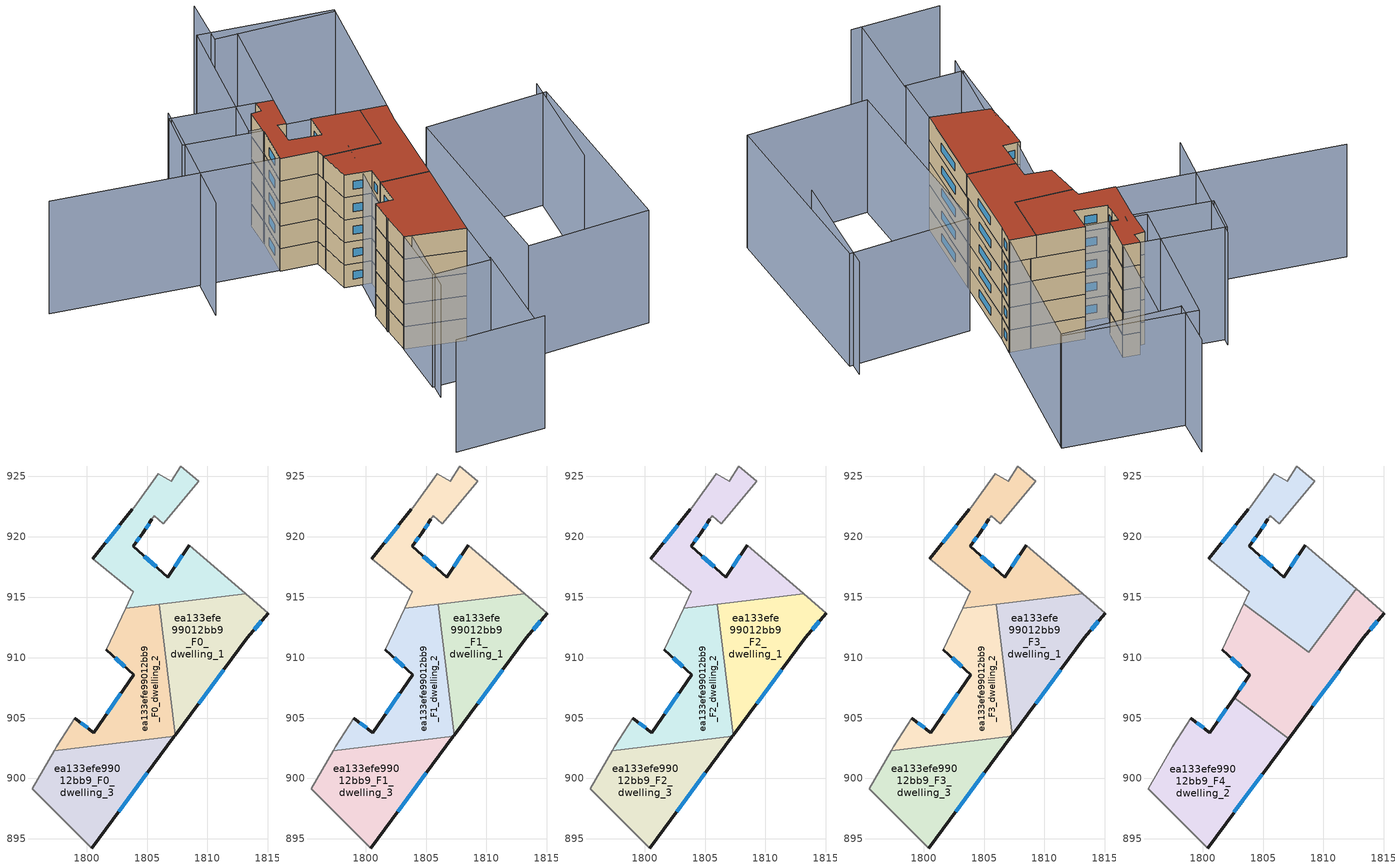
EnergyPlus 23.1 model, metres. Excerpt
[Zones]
ea133efe99012bb9_F0_dwelling_0
 floor ground (EU_floor_Construction): 1809.28,924.59 1806.34,921.07 1805.58,921.75 1805.4,921.46 1804.66,920.29 1803.84,919.24 1806.7,916.67 1808.51,919.32 1813.19,915.27 1803.22,914.07 1803.87,915.46 1800.51,918.17 1803.79,922.28 1803.94,922.46 1805.92,925.24 1807,924.58 1807.8,925.86 z0
 wall outside (EU_wall_Construction): 1808.51,919.32 1806.7,916.67 1803.84,919.24 1804.66,920.29 1805.4,921.46 / 1803.79,922.28 1800.51,918.17 z0:3
 wall adiabatic (EU_wall_Construction): 1805.4,921.46 1805.58,921.75 1806.34,921.07 1809.28,924.59 1807.8,925.86 1807.01,924.58 1805.92,925.24 1803.94,922.46 1803.79,922.28 / 1813.19,915.27 1808.51,919.32 / 1800.51,918.17 1803.87,915.46 1803.22,914.07 z0:3
 wall to ea133efe99012bb9_F0_dwelling_1 (EU_wall_Construction): 1806.01,914.41 1813.19,915.27 z0:3
 wall to ea133efe99012bb9_F0_dwelling_2 (EU_wall_Construction): 1803.22,914.07 1806.01,914.41 z0:3
 window (EU_Window_Construction): 1804.9,920.67 1805.16,921.08 / 1804.11,919.58 1804.4,919.95 / 1805.77,917.51 1804.77,918.41 / 1807.92,918.46 1807.29,917.53 / 1802.72,920.94 1801.58,919.51 z0.98:2.02
ea133efe99012bb9_F0_dwelling_1
 floor ground (EU_floor_Construction): 1815.02,913.68 1813.3,911.63 1807.32,903.56 1806.01,914.41 1813.19,915.27 z0
 wall outside (EU_wall_Construction): 1807.32,903.56 1813.3,911.63 1815.03,913.68 z0:3
 wall adiabatic (EU_wall_Construction): 1815.03,913.68 1813.19,915.27 z0:3
 wall to ea133efe99012bb9_F0_dwelling_2 (EU_wall_Construction): 1806.01,914.41 1807.32,903.56 z0:3
 window (EU_Window_Construction): 1813.86,912.3 1814.46,913.02 / 1809.26,906.19 1811.35,909.01 z0.98:2.02
ea133efe99012bb9_F0_dwelling_2
 floor ground (EU_floor_Construction): 1806.01,914.41 1807.32,903.56 1807.26,903.49 1797.3,902.29 1797.52,902.68 1799,904.99 1800.59,903.79 1803.9,908.6 1801.6,910.64 1803.22,914.07 z0
 wall outside (EU_wall_Construction): 1807.26,903.49 1807.32,903.56 / 1801.6,910.64 1803.9,908.6 1800.59,903.79 1799,904.99 z0:3
 wall adiabatic (EU_wall_Construction): 1803.22,914.07 1801.6,910.64 / 1799,904.99 1797.52,902.68 1797.3,902.29 z0:3
 wall to ea133efe99012bb9_F0_dwelling_3 (EU_wall_Construction): 1797.3,902.29 1807.26,903.49 z0:3
 window (EU_Window_Construction): 1800.07,904.18 1799.52,904.6 / 1802.82,907.04 1801.67,905.35 / 1802.35,909.97 1803.15,909.26 z0.98:2.02
ea133efe99012bb9_F0_dwelling_3
 floor ground (EU_floor_Construction): 1807.26,903.49 1800.41,894.25 1795.5,899.14 1797.3,902.29 z0
 wall outside (EU_wall_Construction): 1800.41,894.25 1807.26,903.49 z0:3
 wall adiabatic (EU_wall_Construction): 1797.3,902.29 1795.5,899.14 1800.41,894.25 z0:3
 window (EU_Window_Construction): 1802.64,897.25 1805.03,900.48 z0.98:2.02
ea133efe99012bb9_F1_dwelling_0
 floor to ea133efe99012bb9_F0_dwelling_0 (EU_floor_Construction): 1809.28,924.59 1806.34,921.07 1805.58,921.75 1805.4,921.46 1804.66,920.29 1803.84,919.24 1806.7,916.67 1808.51,919.32 1813.19,915.27 1803.22,914.07 1803.87,915.46 1800.51,918.17 1803.79,922.28 1803.94,922.46 1805.92,925.24 1807,924.58 1807.8,925.86 z3
 wall outside (EU_wall_Construction): 1808.51,919.32 1806.7,916.67 1803.84,919.24 1804.66,920.29 1805.4,921.46 / 1803.79,922.28 1800.51,918.17 z3:6
 wall adiabatic (EU_wall_Construction): 1805.4,921.46 1805.58,921.75 1806.34,921.07 1809.28,924.59 1807.8,925.86 1807.01,924.58 1805.92,925.24 1803.94,922.46 1803.79,922.28 / 1813.19,915.27 1808.51,919.32 / 1800.51,918.17 1803.87,915.46 1803.22,914.07 z3:6
 wall to ea133efe99012bb9_F1_dwelling_1 (EU_wall_Construction): 1806.01,914.41 1813.19,915.27 z3:6
 wall to ea133efe99012bb9_F1_dwelling_2 (EU_wall_Construction): 1803.22,914.07 1806.01,914.41 z3:6
 window (EU_Window_Construction): 1804.9,920.67 1805.16,921.08 / 1804.11,919.58 1804.4,919.95 / 1805.77,917.51 1804.77,918.41 / 1807.92,918.46 1807.29,917.53 / 1802.72,920.94 1801.58,919.51 z3.98:5.02
ea133efe99012bb9_F1_dwelling_1
 floor to ea133efe99012bb9_F0_dwelling_1 (EU_floor_Construction): 1815.02,913.68 1813.3,911.63 1807.32,903.56 1806.01,914.41 1813.19,915.27 z3
 wall outside (EU_wall_Construction): 1807.32,903.56 1813.3,911.63 1815.03,913.68 z3:6
 wall adiabatic (EU_wall_Construction): 1815.03,913.68 1813.19,915.27 z3:6
 wall to ea133efe99012bb9_F1_dwelling_2 (EU_wall_Construction): 1806.01,914.41 1807.32,903.56 z3:6
 window (EU_Window_Construction): 1813.86,912.3 1814.46,913.02 / 1809.26,906.19 1811.35,909.01 z3.98:5.02
ea133efe99012bb9_F1_dwelling_2
 floor to ea133efe99012bb9_F0_dwelling_2 (EU_floor_Construction): 1806.01,914.41 1807.32,903.56 1807.26,903.49 1797.3,902.29 1797.52,902.68 1799,904.99 1800.59,903.79 1803.9,908.6 1801.6,910.64 1803.22,914.07 z3
 wall outside (EU_wall_Construction): 1807.26,903.49 1807.32,903.56 / 1801.6,910.64 1803.9,908.6 1800.59,903.79 1799,904.99 z3:6
 wall adiabatic (EU_wall_Construction): 1803.22,914.07 1801.6,910.64 / 1799,904.99 1797.52,902.68 1797.3,902.29 z3:6
 wall to ea133efe99012bb9_F1_dwelling_3 (EU_wall_Construction): 1797.3,902.29 1807.26,903.49 z3:6
 window (EU_Window_Construction): 1800.07,904.18 1799.52,904.6 / 1802.82,907.04 1801.67,905.35 / 1802.35,909.97 1803.15,909.26 z3.98:5.02
ea133efe99012bb9_F1_dwelling_3
 floor to ea133efe99012bb9_F0_dwelling_3 (EU_floor_Construction): 1807.26,903.49 1800.41,894.25 1795.5,899.14 1797.3,902.29 z3
 wall outside (EU_wall_Construction): 1800.41,894.25 1807.26,903.49 z3:6
 wall adiabatic (EU_wall_Construction): 1797.3,902.29 1795.5,899.14 1800.41,894.25 z3:6
 window (EU_Window_Construction): 1802.64,897.25 1805.03,900.48 z3.98:5.02
ea133efe99012bb9_F2_dwelling_0
 floor to ea133efe99012bb9_F1_dwelling_0 (EU_floor_Construction): 1809.28,924.59 1806.34,921.07 1805.58,921.75 1805.4,921.46 1804.66,920.29 1803.84,919.24 1806.7,916.67 1808.51,919.32 1813.19,915.27 1803.22,914.07 1803.87,915.46 1800.51,918.17 1803.79,922.28 1803.94,922.46 1805.92,925.24 1807,924.58 1807.8,925.86 z6
 wall outside (EU_wall_Construction): 1808.51,919.32 1806.7,916.67 1803.84,919.24 1804.66,920.29 1805.4,921.46 / 1803.79,922.28 1800.51,918.17 z6:9
 wall adiabatic (EU_wall_Construction): 1805.4,921.46 1805.58,921.75 1806.34,921.07 1809.28,924.59 1807.8,925.86 1807.01,924.58 1805.92,925.24 1803.94,922.46 1803.79,922.28 / 1813.19,915.27 1808.51,919.32 / 1800.51,918.17 1803.87,915.46 1803.22,914.07 z6:9
 wall to ea133efe99012bb9_F2_dwelling_1 (EU_wall_Construction): 1806.01,914.41 1813.19,915.27 z6:9
 wall to ea133efe99012bb9_F2_dwelling_2 (EU_wall_Construction): 1803.22,914.07 1806.01,914.41 z6:9
 window (EU_Window_Construction): 1804.9,920.67 1805.16,921.08 / 1804.11,919.58 1804.4,919.95 / 1805.77,917.51 1804.77,918.41 / 1807.92,918.46 1807.29,917.53 / 1802.72,920.94 1801.58,919.51 z6.98:8.02
ea133efe99012bb9_F2_dwelling_1
 floor to ea133efe99012bb9_F1_dwelling_1 (EU_floor_Construction): 1815.02,913.68 1813.3,911.63 1807.32,903.56 1806.01,914.41 1813.19,915.27 z6
 wall outside (EU_wall_Construction): 1807.32,903.56 1813.3,911.63 1815.03,913.68 z6:9
 wall adiabatic (EU_wall_Construction): 1815.03,913.68 1813.19,915.27 z6:9
 wall to ea133efe99012bb9_F2_dwelling_2 (EU_wall_Construction): 1806.01,914.41 1807.32,903.56 z6:9
 window (EU_Window_Construction): 1813.86,912.3 1814.46,913.02 / 1809.26,906.19 1811.35,909.01 z6.98:8.02
ea133efe99012bb9_F2_dwelling_2
 floor to ea133efe99012bb9_F1_dwelling_2 (EU_floor_Construction): 1806.01,914.41 1807.32,903.56 1807.26,903.49 1797.3,902.29 1797.52,902.68 1799,904.99 1800.59,903.79 1803.9,908.6 1801.6,910.64 1803.22,914.07 z6
 wall outside (EU_wall_Construction): 1807.26,903.49 1807.32,903.56 / 1801.6,910.64 1803.9,908.6 1800.59,903.79 1799,904.99 z6:9
 wall adiabatic (EU_wall_Construction): 1803.22,914.07 1801.6,910.64 / 1799,904.99 1797.52,902.68 1797.3,902.29 z6:9
 wall to ea133efe99012bb9_F2_dwelling_3 (EU_wall_Construction): 1797.3,902.29 1807.26,903.49 z6:9
 window (EU_Window_Construction): 1800.07,904.18 1799.52,904.6 / 1802.82,907.04 1801.67,905.35 / 1802.35,909.97 1803.15,909.26 z6.98:8.02
ea133efe99012bb9_F2_dwelling_3
 floor to ea133efe99012bb9_F1_dwelling_3 (EU_floor_Construction): 1807.26,903.49 1800.41,894.25 1795.5,899.14 1797.3,902.29 z6
 wall outside (EU_wall_Construction): 1800.41,894.25 1807.26,903.49 z6:9
 wall adiabatic (EU_wall_Construction): 1797.3,902.29 1795.5,899.14 1800.41,894.25 z6:9
 window (EU_Window_Construction): 1802.64,897.25 1805.03,900.48 z6.98:8.02
ea133efe99012bb9_F3_dwelling_0
 floor to ea133efe99012bb9_F2_dwelling_0 (EU_floor_Construction): 1809.28,924.59 1806.34,921.07 1805.58,921.75 1805.4,921.46 1804.66,920.29 1803.84,919.24 1806.7,916.67 1808.51,919.32 1813.19,915.27 1803.22,914.07 1803.87,915.46 1800.51,918.17 1803.79,922.28 1803.94,922.46 1805.92,925.24 1807,924.58 1807.8,925.86 z9
 wall outside (EU_wall_Construction): 1808.51,919.32 1806.7,916.67 1803.84,919.24 1804.66,920.29 1805.4,921.46 / 1803.79,922.28 1800.51,918.17 z9:12
 wall adiabatic (EU_wall_Construction): 1805.4,921.46 1805.58,921.75 1806.34,921.07 1809.28,924.59 1807.8,925.86 1807.01,924.58 1805.92,925.24 1803.94,922.46 1803.79,922.28 / 1813.19,915.27 1808.51,919.32 / 1800.51,918.17 1803.87,915.46 1803.22,914.07 z9:12
 wall to ea133efe99012bb9_F3_dwelling_1 (EU_wall_Construction): 1806.01,914.41 1813.19,915.27 z9:12
 wall to ea133efe99012bb9_F3_dwelling_2 (EU_wall_Construction): 1803.22,914.07 1806.01,914.41 z9:12
 window (EU_Window_Construction): 1804.9,920.67 1805.16,921.08 / 1804.11,919.58 1804.4,919.95 / 1805.77,917.51 1804.77,918.41 / 1807.92,918.46 1807.29,917.53 / 1802.72,920.94 1801.58,919.51 z9.98:11.02
ea133efe99012bb9_F3_dwelling_1
 floor to ea133efe99012bb9_F2_dwelling_1 (EU_floor_Construction): 1815.02,913.68 1813.3,911.63 1807.32,903.56 1806.01,914.41 1813.19,915.27 z9
 wall outside (EU_wall_Construction): 1807.32,903.56 1813.3,911.63 1815.03,913.68 z9:12
 wall adiabatic (EU_wall_Construction): 1815.03,913.68 1813.19,915.27 z9:12
 wall to ea133efe99012bb9_F3_dwelling_2 (EU_wall_Construction): 1806.01,914.41 1807.32,903.56 z9:12
 window (EU_Window_Construction): 1813.86,912.3 1814.46,913.02 / 1809.26,906.19 1811.35,909.01 z9.98:11.02
ea133efe99012bb9_F3_dwelling_2
 floor to ea133efe99012bb9_F2_dwelling_2 (EU_floor_Construction): 1806.01,914.41 1807.32,903.56 1807.26,903.49 1797.3,902.29 1797.52,902.68 1799,904.99 1800.59,903.79 1803.9,908.6 1801.6,910.64 1803.22,914.07 z9
 wall outside (EU_wall_Construction): 1807.26,903.49 1807.32,903.56 / 1801.6,910.64 1803.9,908.6 1800.59,903.79 1799,904.99 z9:12
 wall adiabatic (EU_wall_Construction): 1803.22,914.07 1801.6,910.64 / 1799,904.99 1797.52,902.68 1797.3,902.29 z9:12
 wall to ea133efe99012bb9_F3_dwelling_3 (EU_wall_Construction): 1797.3,902.29 1807.26,903.49 z9:12
 window (EU_Window_Construction): 1800.07,904.18 1799.52,904.6 / 1802.82,907.04 1801.67,905.35 / 1802.35,909.97 1803.15,909.26 z9.98:11.02
ea133efe99012bb9_F3_dwelling_3
 floor to ea133efe99012bb9_F2_dwelling_3 (EU_floor_Construction): 1807.26,903.49 1800.41,894.25 1795.5,899.14 1797.3,902.29 z9
 wall outside (EU_wall_Construction): 1800.41,894.25 1807.26,903.49 z9:12
 wall adiabatic (EU_wall_Construction): 1797.3,902.29 1795.5,899.14 1800.41,894.25 z9:12
 window (EU_Window_Construction): 1802.64,897.25 1805.03,900.48 z9.98:11.02
ea133efe99012bb9_F4_dwelling_0
 floor to ea133efe99012bb9_F3_dwelling_0 (EU_floor_Construction): 1809.28,924.59 1806.34,921.07 1805.58,921.75 1805.4,921.46 1804.66,920.29 1803.84,919.24 1806.7,916.67 1806.01,914.41 1803.4,914.46 1803.87,915.46 1800.51,918.17 1803.79,922.28 1803.94,922.46 1805.92,925.24 1807,924.58 1807.8,925.86 z12; 1812.71,915.68 1812.32,915.17 1806.01,914.41 1806.7,916.67 1808.51,919.32 z12; 1806.01,914.41 1803.82,914.15 1803.4,914.46 z12
 floor to ea133efe99012bb9_F3_dwelling_2 (EU_floor_Construction): 1806.01,914.41 1806.26,912.3 1803.82,914.15 z12
 floor to ea133efe99012bb9_F3_dwelling_1 (EU_floor_Construction): 1812.32,915.17 1808.76,910.43 1806.26,912.3 1806.01,914.41 z12
 wall outside (EU_wall_Construction): 1803.79,922.28 1800.51,918.17 / 1808.51,919.32 1806.7,916.67 1803.84,919.24 1804.66,920.29 1805.4,921.46 z12:15
 wall adiabatic (EU_wall_Construction): 1805.4,921.46 1805.58,921.75 1806.34,921.07 1809.28,924.59 1807.8,925.86 1807.01,924.58 1805.92,925.24 1803.94,922.46 1803.79,922.28 / 1812.71,915.68 1808.51,919.32 / 1800.51,918.17 1803.87,915.46 1803.4,914.46 z12:15
 wall to ea133efe99012bb9_F4_dwelling_1 (EU_wall_Construction): 1803.4,914.46 1808.76,910.43 1812.71,915.68 z12:15
 window (EU_Window_Construction): 1802.72,920.94 1801.58,919.51 / 1804.9,920.67 1805.16,921.08 / 1804.11,919.58 1804.4,919.95 / 1805.77,917.51 1804.77,918.41 / 1807.92,918.46 1807.29,917.53 z12.98:14.02
 roof outside (EU_roof_Construction): 1808.76,910.43 1812.71,915.68 1808.51,919.32 1806.7,916.67 1803.84,919.24 1804.66,920.29 1805.4,921.46 1805.58,921.75 1806.34,921.07 1809.28,924.59 1807.8,925.86 1807.01,924.58 1805.92,925.24 1803.94,922.46 1803.79,922.28 1800.51,918.17 1803.87,915.46 1803.4,914.46 z15
ea133efe99012bb9_F4_dwelling_1
 floor to ea133efe99012bb9_F3_dwelling_0 (EU_floor_Construction): 1803.82,914.15 1803.22,914.07 1803.4,914.46 z12; 1813.19,915.27 1812.32,915.17 1812.71,915.68 z12
 floor to ea133efe99012bb9_F3_dwelling_1 (EU_floor_Construction): 1815.02,913.68 1813.3,911.63 1807.32,903.56 1806.26,912.3 1808.76,910.43 1812.32,915.17 1813.19,915.27 z12
 floor to ea133efe99012bb9_F3_dwelling_2 (EU_floor_Construction): 1806.26,912.3 1807.32,903.56 1807.29,903.53 1807.26,903.49 1802.59,906.7 1803.9,908.6 1801.6,910.64 1803.22,914.07 1803.82,914.15 z12; 1807.26,903.49 1806.92,903.45 1802.59,906.7 z12
 floor to ea133efe99012bb9_F3_dwelling_3 (EU_floor_Construction): 1807.26,903.49 1807.12,903.3 1806.92,903.45 z12
 wall outside (EU_wall_Construction): 1807.12,903.3 1813.3,911.63 1815.03,913.68 / 1801.6,910.64 1803.9,908.6 1802.59,906.7 z12:15
 wall adiabatic (EU_wall_Construction): 1815.03,913.68 1812.71,915.68 / 1803.4,914.46 1801.6,910.64 z12:15
 wall to ea133efe99012bb9_F4_dwelling_2 (EU_wall_Construction): 1802.59,906.7 1807.12,903.3 z12:15
 window (EU_Window_Construction): 1813.86,912.3 1814.46,913.02 / 1809.13,906.01 1811.29,908.92 / 1803.48,907.98 1803.02,907.32 / 1802.35,909.97 1803.15,909.26 z12.98:14.02
 roof outside (EU_roof_Construction): 1807.12,903.3 1813.3,911.63 1815.03,913.68 1812.71,915.68 1808.76,910.43 1803.4,914.46 1801.6,910.64 1803.9,908.6 1802.59,906.7 z15
ea133efe99012bb9_F4_dwelling_2
 floor to ea133efe99012bb9_F3_dwelling_2 (EU_floor_Construction): 1806.92,903.45 1797.3,902.29 1797.52,902.68 1799,904.99 1800.59,903.79 1802.59,906.7 z12
 floor to ea133efe99012bb9_F3_dwelling_3 (EU_floor_Construction): 1807.12,903.3 1800.41,894.25 1795.5,899.14 1797.3,902.29 1806.92,903.45 z12
 wall outside (EU_wall_Construction): 1802.59,906.7 1800.59,903.79 1799,904.99 / 1800.41,894.25 1807.12,903.3 z12:15
 wall adiabatic (EU_wall_Construction): 1799,904.99 1797.52,902.68 1795.5,899.14 1800.41,894.25 z12:15
 window (EU_Window_Construction): 1800.07,904.18 1799.52,904.6 / 1801.94,905.75 1801.24,904.74 / 1802.59,897.19 1804.94,900.35 z12.98:14.02
 roof outside (EU_roof_Construction): 1800.41,894.25 1807.12,903.3 1802.59,906.7 1800.59,903.79 1799,904.99 1797.52,902.68 1795.5,899.14 z15
shading: 1818.55,890.65 1826.98,902.04 / 1782.36,884.28 1791.16,878.49 / 1797.2,889.24 1790.18,879.23 / 1796.1,898.67 1790.02,891.05 / 1798.52,902.92 1795.5,899.13 / 1780.61,935.15 1806.49,913.31 / 1806.49,913.31 1797.27,902.38 / 1819.48,941.06 1815.37,935.86 / 1826.77,927.64 1815.44,935.92 / 1801.23,932.9 1789.9,919.7 / 1817.61,934.41 1809.28,924.59 / 1813.67,879.36 1801.2,886.86 / 1801.2,886.86 1813.85,907.89 / 1813.85,907.89 1826.32,900.39 / 1826.32,900.39 1813.67,879.36 / 1801.16,895.36 1796.87,888.95 / 1796.87,888.95 1791.13,892.79 / 1791.13,892.79 1795.41,899.2 / 1795.41,899.2 1801.16,895.36 / 1826.97,927.88 1815.02,913.68 / 1815.02,913.68 1803.05,923.76 / 1803.05,923.76 1815,937.95 / 1815,937.95 1826.97,927.88 / 1797.03,928.49 1800.38,932.34 / 1800.38,932.34 1807.98,925.7 / 1807.98,925.7 1804.63,921.86 / 1804.63,921.86 1797.03,928.49 z0:15
[Building]
EU S2 Campaign: North Axis=0; Terrain=City; Solar Distribution=FullExterior
[Site:Location]
Bologna: Latitude=44.5; Longitude=11.25; Time Zone=1; Elevation=37
[SizingPeriod:WeatherFileDays]
AnnualSizingPeriod: Begin Month=1; Begin Day of Month=1; End Month=12; End Day of Month=31; Day of Week for Start Day=Monday; Use Weather File Daylight Saving Period=No; Use Weather File Rain and Snow Indicators=No
[MATERIAL]
EU_InternalMass_Material: Roughness=MediumRough; Thickness=0.1; Conductivity=1; Density=1800; Specific Heat=900; Thermal Absorptance=0.9; Solar Absorptance=0.7; Visible Absorptance=0.7
[MATERIAL:NOMASS] Roughness=MediumRough; Thermal Absorptance=0.9; Solar Absorptance=0.7; Visible Absorptance=0.7
Name | Thermal Resistance
EU_wall_NoMass | 0.905828
EU_roof_NoMass | 0.37593
EU_floor_NoMass | 0.67114
[WINDOWMATERIAL:SIMPLEGLAZINGSYSTEM]
EU_Window_SimpleGlazing: UFactor=4.52486; Solar Heat Gain Coefficient=0.85; Visible Transmittance=0.85
[CONSTRUCTION]
EU_wall_Construction: EU_wall_NoMass
EU_roof_Construction: EU_roof_NoMass
EU_floor_Construction: EU_floor_NoMass
EU_Window_Construction: EU_Window_SimpleGlazing
EU_InternalMass_Construction: EU_InternalMass_Material
[ZONE] Type=1; Multiplier=1; Ceiling Height=autocalculate; Floor Area=autocalculate; Part of Total Floor Area=Yes
Name | Volume
ea133efe99012bb9_F0_dwelling_0; ea133efe99012bb9_F1_dwelling_0; ea133efe99012bb9_F2_dwelling_0; ea133efe99012bb9_F3_dwelling_0; ea133efe99012bb9_F0_dwelling_3 | 162.25
ea133efe99012bb9_F4_dwelling_0 | 216.313
ea133efe99012bb9_F0_dwelling_1; ea133efe99012bb9_F1_dwelling_1; ea133efe99012bb9_F2_dwelling_1; ea133efe99012bb9_F3_dwelling_1 | 162.243
ea133efe99012bb9_F4_dwelling_1 | 216.309
ea133efe99012bb9_F0_dwelling_2; ea133efe99012bb9_F1_dwelling_2; ea133efe99012bb9_F2_dwelling_2; ea133efe99012bb9_F3_dwelling_2 | 162.229
ea133efe99012bb9_F4_dwelling_2 | 216.322
ea133efe99012bb9_F1_dwelling_3; ea133efe99012bb9_F2_dwelling_3; ea133efe99012bb9_F3_dwelling_3 | 162.249
[INTERNALMASS] Construction=EU_InternalMass_Construction
Name | Zone or ZoneList | Surface Area
ea133efe99012bb9_F0_dwelling_0_EU_InternalMass | ea133efe99012bb9_F0_dwelling_0 | 54.0838
ea133efe99012bb9_F0_dwelling_1_EU_InternalMass | ea133efe99012bb9_F0_dwelling_1 | 54.0829
ea133efe99012bb9_F0_dwelling_2_EU_InternalMass | ea133efe99012bb9_F0_dwelling_2 | 54.0775
ea133efe99012bb9_F0_dwelling_3_EU_InternalMass | ea133efe99012bb9_F0_dwelling_3 | 54.0831
ea133efe99012bb9_F1_dwelling_0_EU_InternalMass | ea133efe99012bb9_F1_dwelling_0 | 54.0838
ea133efe99012bb9_F1_dwelling_1_EU_InternalMass | ea133efe99012bb9_F1_dwelling_1 | 54.0829
ea133efe99012bb9_F1_dwelling_2_EU_InternalMass | ea133efe99012bb9_F1_dwelling_2 | 54.0775
ea133efe99012bb9_F1_dwelling_3_EU_InternalMass | ea133efe99012bb9_F1_dwelling_3 | 54.0831
ea133efe99012bb9_F2_dwelling_0_EU_InternalMass | ea133efe99012bb9_F2_dwelling_0 | 54.0838
ea133efe99012bb9_F2_dwelling_1_EU_InternalMass | ea133efe99012bb9_F2_dwelling_1 | 54.0829
ea133efe99012bb9_F2_dwelling_2_EU_InternalMass | ea133efe99012bb9_F2_dwelling_2 | 54.0775
ea133efe99012bb9_F2_dwelling_3_EU_InternalMass | ea133efe99012bb9_F2_dwelling_3 | 54.0831
ea133efe99012bb9_F3_dwelling_0_EU_InternalMass | ea133efe99012bb9_F3_dwelling_0 | 54.0838
ea133efe99012bb9_F3_dwelling_1_EU_InternalMass | ea133efe99012bb9_F3_dwelling_1 | 54.0829
ea133efe99012bb9_F3_dwelling_2_EU_InternalMass | ea133efe99012bb9_F3_dwelling_2 | 54.0775
ea133efe99012bb9_F3_dwelling_3_EU_InternalMass | ea133efe99012bb9_F3_dwelling_3 | 54.0831
ea133efe99012bb9_F4_dwelling_0_EU_InternalMass | ea133efe99012bb9_F4_dwelling_0 | 72.1098
ea133efe99012bb9_F4_dwelling_1_EU_InternalMass | ea133efe99012bb9_F4_dwelling_1 | 72.1034
ea133efe99012bb9_F4_dwelling_2_EU_InternalMass | ea133efe99012bb9_F4_dwelling_2 | 72.1089
[OTHEREQUIPMENT] Fuel Type=Electricity; Design Level Calculation Method=Watts/Area; Power per Zone Floor Area=1; Fraction Latent=0; Fraction Radiant=0; Fraction Lost=0; Carbon Dioxide Generation Rate=0; EndUse Subcategory=EU_Step8_InternalGains
Name | Zone or ZoneList or Space or SpaceList | Schedule
EU_Step8_InternalGain_ea133efe99012bb9_F0_dwelling_0_f000 | ea133efe99012bb9_F0_dwelling_0 | EU_Step8_GainSchedule_ea133efe99012bb9_F0_dwelling_0_f000
EU_Step8_InternalGain_ea133efe99012bb9_F0_dwelling_1_f000 | ea133efe99012bb9_F0_dwelling_1 | EU_Step8_GainSchedule_ea133efe99012bb9_F0_dwelling_1_f000
EU_Step8_InternalGain_ea133efe99012bb9_F0_dwelling_2_f000 | ea133efe99012bb9_F0_dwelling_2 | EU_Step8_GainSchedule_ea133efe99012bb9_F0_dwelling_2_f000
EU_Step8_InternalGain_ea133efe99012bb9_F0_dwelling_3_f000 | ea133efe99012bb9_F0_dwelling_3 | EU_Step8_GainSchedule_ea133efe99012bb9_F0_dwelling_3_f000
EU_Step8_InternalGain_ea133efe99012bb9_F1_dwelling_0_f000 | ea133efe99012bb9_F1_dwelling_0 | EU_Step8_GainSchedule_ea133efe99012bb9_F1_dwelling_0_f000
EU_Step8_InternalGain_ea133efe99012bb9_F1_dwelling_1_f000 | ea133efe99012bb9_F1_dwelling_1 | EU_Step8_GainSchedule_ea133efe99012bb9_F1_dwelling_1_f000
EU_Step8_InternalGain_ea133efe99012bb9_F1_dwelling_2_f000 | ea133efe99012bb9_F1_dwelling_2 | EU_Step8_GainSchedule_ea133efe99012bb9_F1_dwelling_2_f000
EU_Step8_InternalGain_ea133efe99012bb9_F1_dwelling_3_f000 | ea133efe99012bb9_F1_dwelling_3 | EU_Step8_GainSchedule_ea133efe99012bb9_F1_dwelling_3_f000
EU_Step8_InternalGain_ea133efe99012bb9_F2_dwelling_0_f000 | ea133efe99012bb9_F2_dwelling_0 | EU_Step8_GainSchedule_ea133efe99012bb9_F2_dwelling_0_f000
EU_Step8_InternalGain_ea133efe99012bb9_F2_dwelling_1_f000 | ea133efe99012bb9_F2_dwelling_1 | EU_Step8_GainSchedule_ea133efe99012bb9_F2_dwelling_1_f000
EU_Step8_InternalGain_ea133efe99012bb9_F2_dwelling_2_f000 | ea133efe99012bb9_F2_dwelling_2 | EU_Step8_GainSchedule_ea133efe99012bb9_F2_dwelling_2_f000
EU_Step8_InternalGain_ea133efe99012bb9_F2_dwelling_3_f000 | ea133efe99012bb9_F2_dwelling_3 | EU_Step8_GainSchedule_ea133efe99012bb9_F2_dwelling_3_f000
EU_Step8_InternalGain_ea133efe99012bb9_F3_dwelling_0_f000 | ea133efe99012bb9_F3_dwelling_0 | EU_Step8_GainSchedule_ea133efe99012bb9_F3_dwelling_0_f000
EU_Step8_InternalGain_ea133efe99012bb9_F3_dwelling_1_f000 | ea133efe99012bb9_F3_dwelling_1 | EU_Step8_GainSchedule_ea133efe99012bb9_F3_dwelling_1_f000
EU_Step8_InternalGain_ea133efe99012bb9_F3_dwelling_2_f000 | ea133efe99012bb9_F3_dwelling_2 | EU_Step8_GainSchedule_ea133efe99012bb9_F3_dwelling_2_f000
EU_Step8_InternalGain_ea133efe99012bb9_F3_dwelling_3_f000 | ea133efe99012bb9_F3_dwelling_3 | EU_Step8_GainSchedule_ea133efe99012bb9_F3_dwelling_3_f000
EU_Step8_InternalGain_ea133efe99012bb9_F4_dwelling_0_f000 | ea133efe99012bb9_F4_dwelling_0 | EU_Step8_GainSchedule_ea133efe99012bb9_F4_dwelling_0_f000
EU_Step8_InternalGain_ea133efe99012bb9_F4_dwelling_1_f000 | ea133efe99012bb9_F4_dwelling_1 | EU_Step8_GainSchedule_ea133efe99012bb9_F4_dwelling_1_f000
EU_Step8_InternalGain_ea133efe99012bb9_F4_dwelling_2_f000 | ea133efe99012bb9_F4_dwelling_2 | EU_Step8_GainSchedule_ea133efe99012bb9_F4_dwelling_2_f000
[ZONEVENTILATION:DESIGNFLOWRATE] Schedule=EU_AlwaysOn; Design Flow Rate Calculation Method=AirChanges/Hour; Air Changes per Hour=0.73129; Ventilation Type=Natural; Fan Pressure Rise=0; Fan Total Efficiency=1; Constant Term Coefficient=1; Temperature Term Coefficient=0; Velocity Term Coefficient=0; Velocity Squared Term Coefficient=0; Minimum Indoor Temperature=-100; Maximum Indoor Temperature=100; Delta Temperature=-100; Minimum Outdoor Temperature=-100; Maximum Outdoor Temperature=100; Maximum Wind Speed=40
Name | Zone or ZoneList or Space or SpaceList
EU_ConstantAir_ea133efe99012bb9_F0_dwelling_0 | ea133efe99012bb9_F0_dwelling_0
EU_ConstantAir_ea133efe99012bb9_F0_dwelling_1 | ea133efe99012bb9_F0_dwelling_1
EU_ConstantAir_ea133efe99012bb9_F0_dwelling_2 | ea133efe99012bb9_F0_dwelling_2
EU_ConstantAir_ea133efe99012bb9_F0_dwelling_3 | ea133efe99012bb9_F0_dwelling_3
EU_ConstantAir_ea133efe99012bb9_F1_dwelling_0 | ea133efe99012bb9_F1_dwelling_0
EU_ConstantAir_ea133efe99012bb9_F1_dwelling_1 | ea133efe99012bb9_F1_dwelling_1
EU_ConstantAir_ea133efe99012bb9_F1_dwelling_2 | ea133efe99012bb9_F1_dwelling_2
EU_ConstantAir_ea133efe99012bb9_F1_dwelling_3 | ea133efe99012bb9_F1_dwelling_3
EU_ConstantAir_ea133efe99012bb9_F2_dwelling_0 | ea133efe99012bb9_F2_dwelling_0
EU_ConstantAir_ea133efe99012bb9_F2_dwelling_1 | ea133efe99012bb9_F2_dwelling_1
EU_ConstantAir_ea133efe99012bb9_F2_dwelling_2 | ea133efe99012bb9_F2_dwelling_2
EU_ConstantAir_ea133efe99012bb9_F2_dwelling_3 | ea133efe99012bb9_F2_dwelling_3
EU_ConstantAir_ea133efe99012bb9_F3_dwelling_0 | ea133efe99012bb9_F3_dwelling_0
EU_ConstantAir_ea133efe99012bb9_F3_dwelling_1 | ea133efe99012bb9_F3_dwelling_1
EU_ConstantAir_ea133efe99012bb9_F3_dwelling_2 | ea133efe99012bb9_F3_dwelling_2
EU_ConstantAir_ea133efe99012bb9_F3_dwelling_3 | ea133efe99012bb9_F3_dwelling_3
EU_ConstantAir_ea133efe99012bb9_F4_dwelling_0 | ea133efe99012bb9_F4_dwelling_0
EU_ConstantAir_ea133efe99012bb9_F4_dwelling_1 | ea133efe99012bb9_F4_dwelling_1
EU_ConstantAir_ea133efe99012bb9_F4_dwelling_2 | ea133efe99012bb9_F4_dwelling_2
[HVACTEMPLATE:THERMOSTAT] Constant Heating Setpoint=20; Constant Cooling Setpoint=50
EU_HeatOnly_ea133efe99012bb9_F0_dwelling_0; EU_HeatOnly_ea133efe99012bb9_F0_dwelling_1; EU_HeatOnly_ea133efe99012bb9_F0_dwelling_2; EU_HeatOnly_ea133efe99012bb9_F0_dwelling_3; EU_HeatOnly_ea133efe99012bb9_F1_dwelling_0; EU_HeatOnly_ea133efe99012bb9_F1_dwelling_1; EU_HeatOnly_ea133efe99012bb9_F1_dwelling_2; EU_HeatOnly_ea133efe99012bb9_F1_dwelling_3; EU_HeatOnly_ea133efe99012bb9_F2_dwelling_0; EU_HeatOnly_ea133efe99012bb9_F2_dwelling_1; EU_HeatOnly_ea133efe99012bb9_F2_dwelling_2; EU_HeatOnly_ea133efe99012bb9_F2_dwelling_3; EU_HeatOnly_ea133efe99012bb9_F3_dwelling_0; EU_HeatOnly_ea133efe99012bb9_F3_dwelling_1; EU_HeatOnly_ea133efe99012bb9_F3_dwelling_2; EU_HeatOnly_ea133efe99012bb9_F3_dwelling_3; EU_HeatOnly_ea133efe99012bb9_F4_dwelling_0; EU_HeatOnly_ea133efe99012bb9_F4_dwelling_1; EU_HeatOnly_ea133efe99012bb9_F4_dwelling_2
[HVACTEMPLATE:ZONE:IDEALLOADSAIRSYSTEM] System Availability Schedule=EU_AlwaysOn; Maximum Heating Supply Air Temperature=50; Minimum Cooling Supply Air Temperature=13; Maximum Heating Supply Air Humidity Ratio=0.0156; Minimum Cooling Supply Air Humidity Ratio=0.0077; Heating Limit=NoLimit; Cooling Limit=NoLimit; Heating Availability Schedule=EU_AlwaysOn; Cooling Availability Schedule=EU_CoolingOff; Dehumidification Control Type=ConstantSensibleHeatRatio; Cooling Sensible Heat Ratio=0.7; Dehumidification Setpoint=60; Humidification Control Type=None; Humidification Setpoint=30; Outdoor Air Method=None; Outdoor Air Flow Rate per Person=0.00944; Outdoor Air Flow Rate per Zone Floor Area=0; Outdoor Air Flow Rate per Zone=0; Demand Controlled Ventilation Type=None; Outdoor Air Economizer Type=NoEconomizer; Heat Recovery Type=None; Sensible Heat Recovery Effectiveness=0.7; Latent Heat Recovery Effectiveness=0.65
Name | Template Thermostat
ea133efe99012bb9_F0_dwelling_0 | EU_HeatOnly_ea133efe99012bb9_F0_dwelling_0
ea133efe99012bb9_F0_dwelling_1 | EU_HeatOnly_ea133efe99012bb9_F0_dwelling_1
ea133efe99012bb9_F0_dwelling_2 | EU_HeatOnly_ea133efe99012bb9_F0_dwelling_2
ea133efe99012bb9_F0_dwelling_3 | EU_HeatOnly_ea133efe99012bb9_F0_dwelling_3
ea133efe99012bb9_F1_dwelling_0 | EU_HeatOnly_ea133efe99012bb9_F1_dwelling_0
ea133efe99012bb9_F1_dwelling_1 | EU_HeatOnly_ea133efe99012bb9_F1_dwelling_1
ea133efe99012bb9_F1_dwelling_2 | EU_HeatOnly_ea133efe99012bb9_F1_dwelling_2
ea133efe99012bb9_F1_dwelling_3 | EU_HeatOnly_ea133efe99012bb9_F1_dwelling_3
ea133efe99012bb9_F2_dwelling_0 | EU_HeatOnly_ea133efe99012bb9_F2_dwelling_0
ea133efe99012bb9_F2_dwelling_1 | EU_HeatOnly_ea133efe99012bb9_F2_dwelling_1
ea133efe99012bb9_F2_dwelling_2 | EU_HeatOnly_ea133efe99012bb9_F2_dwelling_2
ea133efe99012bb9_F2_dwelling_3 | EU_HeatOnly_ea133efe99012bb9_F2_dwelling_3
ea133efe99012bb9_F3_dwelling_0 | EU_HeatOnly_ea133efe99012bb9_F3_dwelling_0
ea133efe99012bb9_F3_dwelling_1 | EU_HeatOnly_ea133efe99012bb9_F3_dwelling_1
ea133efe99012bb9_F3_dwelling_2 | EU_HeatOnly_ea133efe99012bb9_F3_dwelling_2
ea133efe99012bb9_F3_dwelling_3 | EU_HeatOnly_ea133efe99012bb9_F3_dwelling_3
ea133efe99012bb9_F4_dwelling_0 | EU_HeatOnly_ea133efe99012bb9_F4_dwelling_0
ea133efe99012bb9_F4_dwelling_1 | EU_HeatOnly_ea133efe99012bb9_F4_dwelling_1
ea133efe99012bb9_F4_dwelling_2 | EU_HeatOnly_ea133efe99012bb9_F4_dwelling_2
[SIZING:ZONE] Zone Cooling Design Supply Air Temperature Input Method=SupplyAirTemperature; Zone Cooling Design Supply Air Temperature=13; Zone Heating Design Supply Air Temperature Input Method=SupplyAirTemperature; Zone Heating Design Supply Air Temperature=50; Zone Cooling Design Supply Air Humidity Ratio=0.008; Zone Heating Design Supply Air Humidity Ratio=0.008; Cooling Design Air Flow Method=DesignDay; Cooling Design Air Flow Rate=0; Cooling Minimum Air Flow per Zone Floor Area=0.000762; Cooling Minimum Air Flow=0; Cooling Minimum Air Flow Fraction=0.2; Heating Design Air Flow Method=DesignDay; Heating Design Air Flow Rate=0; Heating Maximum Air Flow per Zone Floor Area=0.002032; Heating Maximum Air Flow=0.141576; Heating Maximum Air Flow Fraction=0.3; Account for Dedicated Outdoor Air System=No; Dedicated Outdoor Air System Control Strategy=NeutralSupplyAir; Dedicated Outdoor Air Low Setpoint Temperature for Design=autosize; Dedicated Outdoor Air High Setpoint Temperature for Design=autosize; Zone Load Sizing Method=Sensible Load Only No Latent Load; Zone Latent Cooling Design Supply Air Humidity Ratio Input Method=HumidityRatioDifference; Zone Cooling Design Supply Air Humidity Ratio Difference=0.005; Zone Latent Heating Design Supply Air Humidity Ratio Input Method=HumidityRatioDifference; Zone Humidification Design Supply Air Humidity Ratio Difference=0.005
ea133efe99012bb9_F0_dwelling_0; ea133efe99012bb9_F0_dwelling_1; ea133efe99012bb9_F0_dwelling_2; ea133efe99012bb9_F0_dwelling_3; ea133efe99012bb9_F1_dwelling_0; ea133efe99012bb9_F1_dwelling_1; ea133efe99012bb9_F1_dwelling_2; ea133efe99012bb9_F1_dwelling_3; ea133efe99012bb9_F2_dwelling_0; ea133efe99012bb9_F2_dwelling_1; ea133efe99012bb9_F2_dwelling_2; ea133efe99012bb9_F2_dwelling_3; ea133efe99012bb9_F3_dwelling_0; ea133efe99012bb9_F3_dwelling_1; ea133efe99012bb9_F3_dwelling_2; ea133efe99012bb9_F3_dwelling_3; ea133efe99012bb9_F4_dwelling_0; ea133efe99012bb9_F4_dwelling_1; ea133efe99012bb9_F4_dwelling_2
[SCHEDULE:CONSTANT]
Name | Hourly Value
EU_AlwaysOn | 1
EU_CoolingOff | 0
[SCHEDULE:FILE] Column Number=1; Rows to Skip at Top=0; Number of Hours of Data=8760; Column Separator=Comma; Interpolate to Timestep=No; Minutes per Item=60; Adjust Schedule for Daylight Savings=Yes
Name | File
EU_Step8_GainSchedule_ea133efe99012bb9_F0_dwelling_0_f000 | ../../schedules/ea133efe99012bb9/ea133efe99012bb9_F0_dwelling_0_f000_gain.csv
EU_Step8_GainSchedule_ea133efe99012bb9_F0_dwelling_1_f000 | ../../schedules/ea133efe99012bb9/ea133efe99012bb9_F0_dwelling_1_f000_gain.csv
EU_Step8_GainSchedule_ea133efe99012bb9_F0_dwelling_2_f000 | ../../schedules/ea133efe99012bb9/ea133efe99012bb9_F0_dwelling_2_f000_gain.csv
EU_Step8_GainSchedule_ea133efe99012bb9_F0_dwelling_3_f000 | ../../schedules/ea133efe99012bb9/ea133efe99012bb9_F0_dwelling_3_f000_gain.csv
EU_Step8_GainSchedule_ea133efe99012bb9_F1_dwelling_0_f000 | ../../schedules/ea133efe99012bb9/ea133efe99012bb9_F1_dwelling_0_f000_gain.csv
EU_Step8_GainSchedule_ea133efe99012bb9_F1_dwelling_1_f000 | ../../schedules/ea133efe99012bb9/ea133efe99012bb9_F1_dwelling_1_f000_gain.csv
EU_Step8_GainSchedule_ea133efe99012bb9_F1_dwelling_2_f000 | ../../schedules/ea133efe99012bb9/ea133efe99012bb9_F1_dwelling_2_f000_gain.csv
EU_Step8_GainSchedule_ea133efe99012bb9_F1_dwelling_3_f000 | ../../schedules/ea133efe99012bb9/ea133efe99012bb9_F1_dwelling_3_f000_gain.csv
EU_Step8_GainSchedule_ea133efe99012bb9_F2_dwelling_0_f000 | ../../schedules/ea133efe99012bb9/ea133efe99012bb9_F2_dwelling_0_f000_gain.csv
EU_Step8_GainSchedule_ea133efe99012bb9_F2_dwelling_1_f000 | ../../schedules/ea133efe99012bb9/ea133efe99012bb9_F2_dwelling_1_f000_gain.csv
EU_Step8_GainSchedule_ea133efe99012bb9_F2_dwelling_2_f000 | ../../schedules/ea133efe99012bb9/ea133efe99012bb9_F2_dwelling_2_f000_gain.csv
EU_Step8_GainSchedule_ea133efe99012bb9_F2_dwelling_3_f000 | ../../schedules/ea133efe99012bb9/ea133efe99012bb9_F2_dwelling_3_f000_gain.csv
EU_Step8_GainSchedule_ea133efe99012bb9_F3_dwelling_0_f000 | ../../schedules/ea133efe99012bb9/ea133efe99012bb9_F3_dwelling_0_f000_gain.csv
EU_Step8_GainSchedule_ea133efe99012bb9_F3_dwelling_1_f000 | ../../schedules/ea133efe99012bb9/ea133efe99012bb9_F3_dwelling_1_f000_gain.csv
EU_Step8_GainSchedule_ea133efe99012bb9_F3_dwelling_2_f000 | ../../schedules/ea133efe99012bb9/ea133efe99012bb9_F3_dwelling_2_f000_gain.csv
EU_Step8_GainSchedule_ea133efe99012bb9_F3_dwelling_3_f000 | ../../schedules/ea133efe99012bb9/ea133efe99012bb9_F3_dwelling_3_f000_gain.csv
EU_Step8_GainSchedule_ea133efe99012bb9_F4_dwelling_0_f000 | ../../schedules/ea133efe99012bb9/ea133efe99012bb9_F4_dwelling_0_f000_gain.csv
EU_Step8_GainSchedule_ea133efe99012bb9_F4_dwelling_1_f000 | ../../schedules/ea133efe99012bb9/ea133efe99012bb9_F4_dwelling_1_f000_gain.csv
EU_Step8_GainSchedule_ea133efe99012bb9_F4_dwelling_2_f000 | ../../schedules/ea133efe99012bb9/ea133efe99012bb9_F4_dwelling_2_f000_gain.csv
